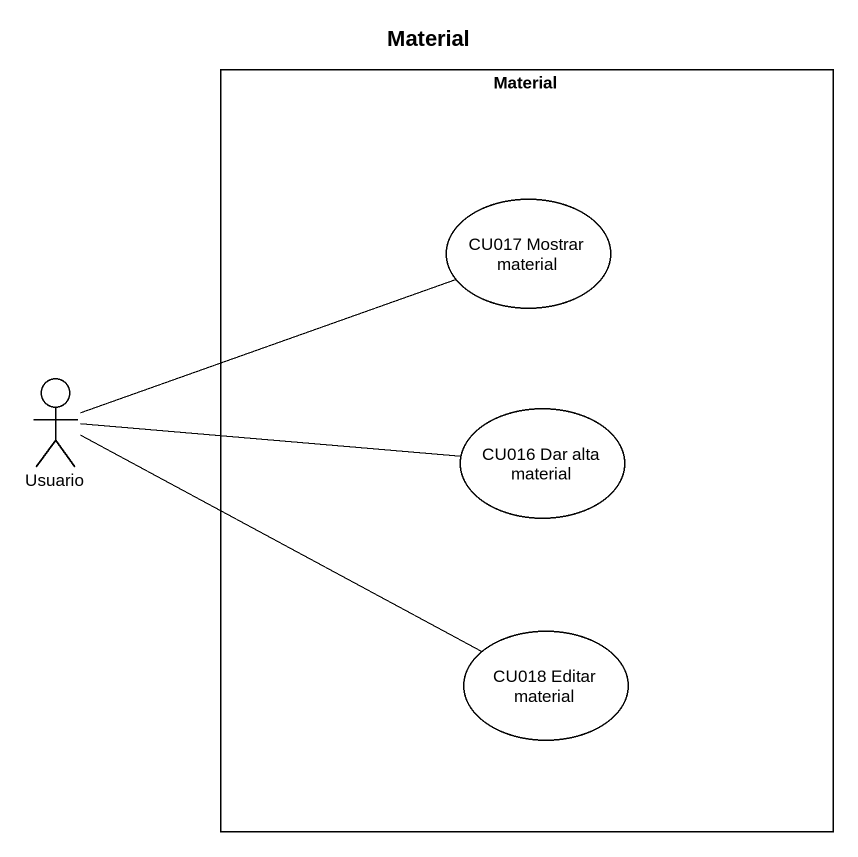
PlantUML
@startuml
title Material
rectangle Material {
  usecase "CU017 Mostrar material" as CU017_Mostrar_material
  usecase "CU016 Dar alta material" as CU016_Dar_alta_material
  usecase "CU018 Editar material" as CU018_Editar_material
}
actor Usuario
Usuario -right- CU017_Mostrar_material
Usuario -right- CU016_Dar_alta_material
Usuario -right- CU018_Editar_material
@enduml
